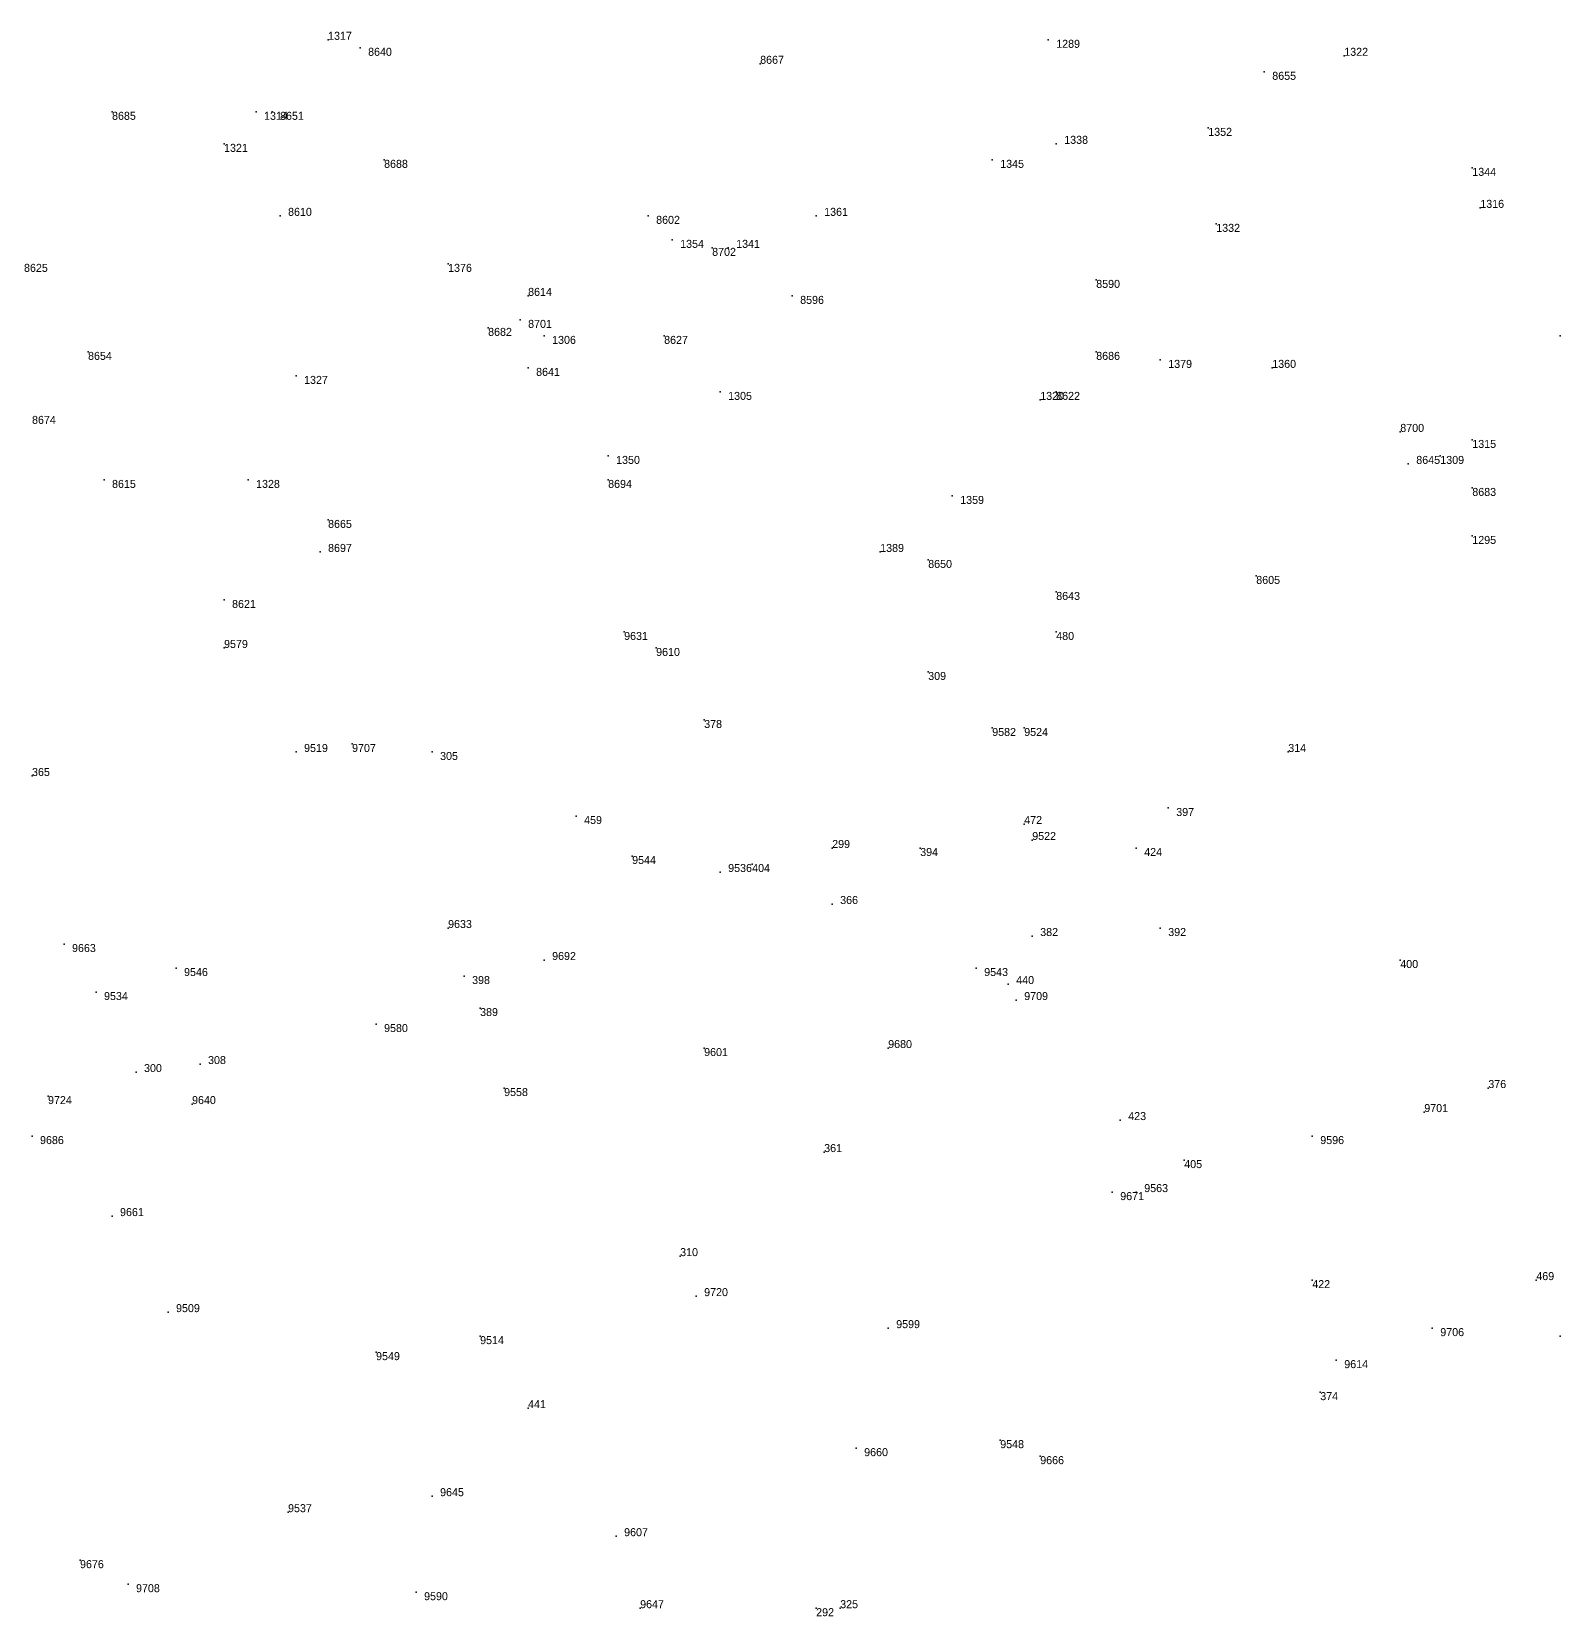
# Model space of a CAD drawing. Extents: x -0.07 to 1.1, y -0.07 to 1.1.
# Drawn here: x 0.315 to 0.506, y 0.128 to 0.326 of the extents above; entities that cross this region are included whole.
import ezdxf

# ---------------------------------------------------------------- set-up
doc = ezdxf.new("R2010")
doc.units = 0
for name, color, linetype in [('Facilities', 3, 'CONTINUOUS'), ('Normals', 1, 'CONTINUOUS'), ('Source_points', 5, 'CONTINUOUS'), ('Text', 3, 'CONTINUOUS')]:
    doc.layers.add(name, color=color, linetype=linetype)

msp = doc.modelspace()

# ---------------------------------------------------------------- linework, layer by layer
at = {"layer": 'Facilities', "color": 3}
for p in [(0.352, 0.325), (0.442, 0.325), (0.356, 0.324, 1), (0.479, 0.323), (0.406, 0.322, 1), (0.469, 0.321, 1), (0.325, 0.316, 1), (0.343, 0.316), (0.345, 0.316, 1), (0.462, 0.314), (0.339, 0.312), (0.443, 0.312), (0.359, 0.31, 1), (0.435, 0.31), (0.495, 0.309), (0.346, 0.303, 1), (0.392, 0.303, 1), (0.413, 0.303), (0.496, 0.304), (0.463, 0.302), (0.395, 0.3), (0.4, 0.299, 1), (0.402, 0.299), (0.367, 0.297), (0.448, 0.295, 1), (0.377, 0.293, 1), (0.41, 0.293, 1), (0.376, 0.29, 1), (0.372, 0.289, 1), (0.379, 0.288), (0.394, 0.288, 1), (0.506, 0.288, 1), (0.322, 0.286, 1), (0.448, 0.286, 1), (0.377, 0.284, 1), (0.456, 0.285), (0.47, 0.284), (0.348, 0.283), (0.401, 0.281), (0.441, 0.28), (0.443, 0.281, 1), (0.486, 0.276, 1), (0.495, 0.275), (0.387, 0.273), (0.487, 0.272, 1), (0.491, 0.273), (0.324, 0.27, 1), (0.342, 0.27), (0.387, 0.27, 1), (0.43, 0.268), (0.495, 0.269, 1), (0.352, 0.265, 1), (0.495, 0.263), (0.351, 0.261, 1), (0.421, 0.261), (0.427, 0.26, 1), (0.468, 0.258, 1), (0.443, 0.256, 1), (0.339, 0.255, 1), (0.389, 0.251, 1), (0.443, 0.251), (0.339, 0.249, 1), (0.393, 0.249, 1), (0.427, 0.246), (0.399, 0.24), (0.435, 0.239, 1), (0.439, 0.239, 1), (0.348, 0.236, 1), (0.355, 0.237, 1), (0.365, 0.236), (0.472, 0.236), (0.315, 0.233), (0.383, 0.228), (0.457, 0.229), (0.439, 0.227), (0.415, 0.224), (0.426, 0.224), (0.44, 0.225, 1), (0.453, 0.224), (0.39, 0.223, 1), (0.405, 0.222), (0.401, 0.221, 1), (0.415, 0.217), (0.367, 0.214, 1), (0.456, 0.214), (0.319, 0.212, 1), (0.44, 0.213), (0.379, 0.21, 1), (0.486, 0.21), (0.333, 0.209, 1), (0.369, 0.208), (0.433, 0.209, 1), (0.323, 0.206, 1), (0.437, 0.207), (0.371, 0.204), (0.438, 0.205, 1), (0.358, 0.202, 1), (0.399, 0.199, 1), (0.422, 0.199, 1), (0.336, 0.197), (0.328, 0.196), (0.317, 0.193, 1), (0.374, 0.194, 1), (0.497, 0.194), (0.335, 0.192, 1), (0.489, 0.191, 1), (0.451, 0.19), (0.315, 0.188, 1), (0.475, 0.188, 1), (0.414, 0.186), (0.459, 0.185), (0.45, 0.181, 1), (0.453, 0.181, 1), (0.325, 0.178, 1), (0.396, 0.173), (0.475, 0.17), (0.503, 0.17), (0.398, 0.168, 1), (0.332, 0.166, 1), (0.371, 0.163, 1), (0.422, 0.164, 1), (0.49, 0.164, 1), (0.506, 0.163), (0.358, 0.161, 1), (0.478, 0.16, 1), (0.476, 0.156), (0.377, 0.154), (0.418, 0.149, 1), (0.436, 0.15, 1), (0.441, 0.148, 1), (0.365, 0.143, 1), (0.347, 0.141, 1), (0.388, 0.138, 1), (0.321, 0.135, 1), (0.327, 0.132, 1), (0.363, 0.131, 1), (0.391, 0.129, 1), (0.413, 0.129), (0.416, 0.129)]:
    msp.add_point(p, dxfattribs=at)
at = {"layer": 'Normals', "color": 1}
for p, q in [((0.352, 0.325), (0.352, 0.325, 0.1)), ((0.442, 0.325), (0.442, 0.325, 0.1)), ((0.356, 0.324, 1), (0.356, 0.324, 1.1)), ((0.479, 0.323), (0.479, 0.323, 0.1)), ((0.406, 0.322, 1), (0.406, 0.322, 1.1)), ((0.469, 0.321, 1), (0.469, 0.321, 1.1)), ((0.325, 0.316, 1), (0.325, 0.316, 1.1)), ((0.343, 0.316), (0.343, 0.316, 0.1)), ((0.345, 0.316, 1), (0.345, 0.316, 1.1)), ((0.462, 0.314), (0.462, 0.314, 0.1)), ((0.339, 0.312), (0.339, 0.312, 0.1)), ((0.443, 0.312), (0.443, 0.312, 0.1)), ((0.359, 0.31, 1), (0.359, 0.31, 1.1)), ((0.435, 0.31), (0.435, 0.31, 0.1)), ((0.495, 0.309), (0.495, 0.309, 0.1)), ((0.346, 0.303, 1), (0.346, 0.303, 1.1)), ((0.392, 0.303, 1), (0.392, 0.303, 1.1)), ((0.413, 0.303), (0.413, 0.303, 0.1)), ((0.496, 0.304), (0.496, 0.304, 0.1)), ((0.463, 0.302), (0.463, 0.302, 0.1)), ((0.395, 0.3), (0.395, 0.3, 0.1)), ((0.4, 0.299, 1), (0.4, 0.299, 1.1)), ((0.402, 0.299), (0.402, 0.299, 0.1)), ((0.367, 0.297), (0.367, 0.297, 0.1)), ((0.448, 0.295, 1), (0.448, 0.295, 1.1)), ((0.377, 0.293, 1), (0.377, 0.293, 1.1)), ((0.41, 0.293, 1), (0.41, 0.293, 1.1)), ((0.376, 0.29, 1), (0.376, 0.29, 1.1)), ((0.372, 0.289, 1), (0.372, 0.289, 1.1)), ((0.379, 0.288), (0.379, 0.288, 0.1)), ((0.394, 0.288, 1), (0.394, 0.288, 1.1)), ((0.506, 0.288, 1), (0.506, 0.288, 1.1)), ((0.322, 0.286, 1), (0.322, 0.286, 1.1)), ((0.448, 0.286, 1), (0.448, 0.286, 1.1)), ((0.377, 0.284, 1), (0.377, 0.284, 1.1)), ((0.456, 0.285), (0.456, 0.285, 0.1)), ((0.47, 0.284), (0.47, 0.284, 0.1)), ((0.348, 0.283), (0.348, 0.283, 0.1)), ((0.401, 0.281), (0.401, 0.281, 0.1)), ((0.441, 0.28), (0.441, 0.28, 0.1)), ((0.443, 0.281, 1), (0.443, 0.281, 1.1)), ((0.486, 0.276, 1), (0.486, 0.276, 1.1)), ((0.495, 0.275), (0.495, 0.275, 0.1)), ((0.387, 0.273), (0.387, 0.273, 0.1)), ((0.487, 0.272, 1), (0.487, 0.272, 1.1)), ((0.491, 0.273), (0.491, 0.273, 0.1)), ((0.324, 0.27, 1), (0.324, 0.27, 1.1)), ((0.342, 0.27), (0.342, 0.27, 0.1)), ((0.387, 0.27, 1), (0.387, 0.27, 1.1)), ((0.43, 0.268), (0.43, 0.268, 0.1)), ((0.495, 0.269, 1), (0.495, 0.269, 1.1)), ((0.352, 0.265, 1), (0.352, 0.265, 1.1)), ((0.495, 0.263), (0.495, 0.263, 0.1)), ((0.351, 0.261, 1), (0.351, 0.261, 1.1)), ((0.421, 0.261), (0.421, 0.261, 0.1)), ((0.427, 0.26, 1), (0.427, 0.26, 1.1)), ((0.468, 0.258, 1), (0.468, 0.258, 1.1)), ((0.443, 0.256, 1), (0.443, 0.256, 1.1)), ((0.339, 0.255, 1), (0.339, 0.255, 1.1)), ((0.389, 0.251, 1), (0.389, 0.251, 1.1)), ((0.443, 0.251), (0.443, 0.251, 0.1)), ((0.339, 0.249, 1), (0.339, 0.249, 1.1)), ((0.393, 0.249, 1), (0.393, 0.249, 1.1)), ((0.427, 0.246), (0.427, 0.246, 0.1)), ((0.399, 0.24), (0.399, 0.24, 0.1)), ((0.435, 0.239, 1), (0.435, 0.239, 1.1)), ((0.439, 0.239, 1), (0.439, 0.239, 1.1)), ((0.348, 0.236, 1), (0.348, 0.236, 1.1)), ((0.355, 0.237, 1), (0.355, 0.237, 1.1)), ((0.365, 0.236), (0.365, 0.236, 0.1)), ((0.472, 0.236), (0.472, 0.236, 0.1)), ((0.315, 0.233), (0.315, 0.233, 0.1)), ((0.383, 0.228), (0.383, 0.228, 0.1)), ((0.457, 0.229), (0.457, 0.229, 0.1)), ((0.439, 0.227), (0.439, 0.227, 0.1)), ((0.415, 0.224), (0.415, 0.224, 0.1)), ((0.426, 0.224), (0.426, 0.224, 0.1)), ((0.44, 0.225, 1), (0.44, 0.225, 1.1)), ((0.453, 0.224), (0.453, 0.224, 0.1)), ((0.39, 0.223, 1), (0.39, 0.223, 1.1)), ((0.405, 0.222), (0.405, 0.222, 0.1)), ((0.401, 0.221, 1), (0.401, 0.221, 1.1)), ((0.415, 0.217), (0.415, 0.217, 0.1)), ((0.367, 0.214, 1), (0.367, 0.214, 1.1)), ((0.456, 0.214), (0.456, 0.214, 0.1)), ((0.319, 0.212, 1), (0.319, 0.212, 1.1)), ((0.44, 0.213), (0.44, 0.213, 0.1)), ((0.379, 0.21, 1), (0.379, 0.21, 1.1)), ((0.486, 0.21), (0.486, 0.21, 0.1)), ((0.333, 0.209, 1), (0.333, 0.209, 1.1)), ((0.369, 0.208), (0.369, 0.208, 0.1)), ((0.433, 0.209, 1), (0.433, 0.209, 1.1)), ((0.323, 0.206, 1), (0.323, 0.206, 1.1)), ((0.437, 0.207), (0.437, 0.207, 0.1)), ((0.371, 0.204), (0.371, 0.204, 0.1)), ((0.438, 0.205, 1), (0.438, 0.205, 1.1)), ((0.358, 0.202, 1), (0.358, 0.202, 1.1)), ((0.399, 0.199, 1), (0.399, 0.199, 1.1)), ((0.422, 0.199, 1), (0.422, 0.199, 1.1)), ((0.336, 0.197), (0.336, 0.197, 0.1)), ((0.328, 0.196), (0.328, 0.196, 0.1)), ((0.317, 0.193, 1), (0.317, 0.193, 1.1)), ((0.374, 0.194, 1), (0.374, 0.194, 1.1)), ((0.497, 0.194), (0.497, 0.194, 0.1)), ((0.335, 0.192, 1), (0.335, 0.192, 1.1)), ((0.489, 0.191, 1), (0.489, 0.191, 1.1)), ((0.451, 0.19), (0.451, 0.19, 0.1)), ((0.315, 0.188, 1), (0.315, 0.188, 1.1)), ((0.475, 0.188, 1), (0.475, 0.188, 1.1)), ((0.414, 0.186), (0.414, 0.186, 0.1)), ((0.459, 0.185), (0.459, 0.185, 0.1)), ((0.45, 0.181, 1), (0.45, 0.181, 1.1)), ((0.453, 0.181, 1), (0.453, 0.181, 1.1)), ((0.325, 0.178, 1), (0.325, 0.178, 1.1)), ((0.396, 0.173), (0.396, 0.173, 0.1)), ((0.475, 0.17), (0.475, 0.17, 0.1)), ((0.503, 0.17), (0.503, 0.17, 0.1)), ((0.398, 0.168, 1), (0.398, 0.168, 1.1)), ((0.332, 0.166, 1), (0.332, 0.166, 1.1)), ((0.371, 0.163, 1), (0.371, 0.163, 1.1)), ((0.422, 0.164, 1), (0.422, 0.164, 1.1)), ((0.49, 0.164, 1), (0.49, 0.164, 1.1)), ((0.506, 0.163), (0.506, 0.163, 0.1)), ((0.358, 0.161, 1), (0.358, 0.161, 1.1)), ((0.478, 0.16, 1), (0.478, 0.16, 1.1)), ((0.476, 0.156), (0.476, 0.156, 0.1)), ((0.377, 0.154), (0.377, 0.154, 0.1)), ((0.418, 0.149, 1), (0.418, 0.149, 1.1)), ((0.436, 0.15, 1), (0.436, 0.15, 1.1)), ((0.441, 0.148, 1), (0.441, 0.148, 1.1)), ((0.365, 0.143, 1), (0.365, 0.143, 1.1)), ((0.347, 0.141, 1), (0.347, 0.141, 1.1)), ((0.388, 0.138, 1), (0.388, 0.138, 1.1)), ((0.321, 0.135, 1), (0.321, 0.135, 1.1)), ((0.327, 0.132, 1), (0.327, 0.132, 1.1)), ((0.363, 0.131, 1), (0.363, 0.131, 1.1)), ((0.391, 0.129, 1), (0.391, 0.129, 1.1)), ((0.413, 0.129), (0.413, 0.129, 0.1)), ((0.416, 0.129), (0.416, 0.129, 0.1))]:
    msp.add_line(p, q, dxfattribs=at)
at = {"layer": 'Source_points', "color": 5}
for p in [(0.352, 0.325), (0.442, 0.325), (0.356, 0.324, 1), (0.479, 0.323), (0.406, 0.322, 1), (0.469, 0.321, 1), (0.325, 0.316, 1), (0.343, 0.316), (0.345, 0.316, 1), (0.462, 0.314), (0.339, 0.312), (0.443, 0.312), (0.359, 0.31, 1), (0.435, 0.31), (0.495, 0.309), (0.346, 0.303, 1), (0.392, 0.303, 1), (0.413, 0.303), (0.496, 0.304), (0.463, 0.302), (0.395, 0.3), (0.4, 0.299, 1), (0.402, 0.299), (0.367, 0.297), (0.448, 0.295, 1), (0.377, 0.293, 1), (0.41, 0.293, 1), (0.376, 0.29, 1), (0.372, 0.289, 1), (0.379, 0.288), (0.394, 0.288, 1), (0.506, 0.288, 1), (0.322, 0.286, 1), (0.448, 0.286, 1), (0.377, 0.284, 1), (0.456, 0.285), (0.47, 0.284), (0.348, 0.283), (0.401, 0.281), (0.441, 0.28), (0.443, 0.281, 1), (0.486, 0.276, 1), (0.495, 0.275), (0.387, 0.273), (0.487, 0.272, 1), (0.491, 0.273), (0.324, 0.27, 1), (0.342, 0.27), (0.387, 0.27, 1), (0.43, 0.268), (0.495, 0.269, 1), (0.352, 0.265, 1), (0.495, 0.263), (0.351, 0.261, 1), (0.421, 0.261), (0.427, 0.26, 1), (0.468, 0.258, 1), (0.443, 0.256, 1), (0.339, 0.255, 1), (0.389, 0.251, 1), (0.443, 0.251), (0.339, 0.249, 1), (0.393, 0.249, 1), (0.427, 0.246), (0.399, 0.24), (0.435, 0.239, 1), (0.439, 0.239, 1), (0.348, 0.236, 1), (0.355, 0.237, 1), (0.365, 0.236), (0.472, 0.236), (0.315, 0.233), (0.383, 0.228), (0.457, 0.229), (0.439, 0.227), (0.415, 0.224), (0.426, 0.224), (0.44, 0.225, 1), (0.453, 0.224), (0.39, 0.223, 1), (0.405, 0.222), (0.401, 0.221, 1), (0.415, 0.217), (0.367, 0.214, 1), (0.456, 0.214), (0.319, 0.212, 1), (0.44, 0.213), (0.379, 0.21, 1), (0.486, 0.21), (0.333, 0.209, 1), (0.369, 0.208), (0.433, 0.209, 1), (0.323, 0.206, 1), (0.437, 0.207), (0.371, 0.204), (0.438, 0.205, 1), (0.358, 0.202, 1), (0.399, 0.199, 1), (0.422, 0.199, 1), (0.336, 0.197), (0.328, 0.196), (0.317, 0.193, 1), (0.374, 0.194, 1), (0.497, 0.194), (0.335, 0.192, 1), (0.489, 0.191, 1), (0.451, 0.19), (0.315, 0.188, 1), (0.475, 0.188, 1), (0.414, 0.186), (0.459, 0.185), (0.45, 0.181, 1), (0.453, 0.181, 1), (0.325, 0.178, 1), (0.396, 0.173), (0.475, 0.17), (0.503, 0.17), (0.398, 0.168, 1), (0.332, 0.166, 1), (0.371, 0.163, 1), (0.422, 0.164, 1), (0.49, 0.164, 1), (0.506, 0.163), (0.358, 0.161, 1), (0.478, 0.16, 1), (0.476, 0.156), (0.377, 0.154), (0.418, 0.149, 1), (0.436, 0.15, 1), (0.441, 0.148, 1), (0.365, 0.143, 1), (0.347, 0.141, 1), (0.388, 0.138, 1), (0.321, 0.135, 1), (0.327, 0.132, 1), (0.363, 0.131, 1), (0.391, 0.129, 1), (0.413, 0.129), (0.416, 0.129)]:
    msp.add_point(p, dxfattribs=at)

# ---------------------------------------------------------------- texts
at = {"layer": 'Text', "color": 3}
for s, p in [('1317', (0.352, 0.325)), ('1289', (0.443, 0.324)), ('8640', (0.357, 0.323, 1)), ('8667', (0.406, 0.322, 1)), ('1322', (0.479, 0.323)), ('8655', (0.47, 0.32, 1)), ('8685', (0.325, 0.315, 1)), ('1314', (0.344, 0.315)), ('8651', (0.346, 0.315, 1)), ('1338', (0.444, 0.312)), ('1352', (0.462, 0.313)), ('1321', (0.339, 0.311)), ('8688', (0.359, 0.309, 1)), ('1345', (0.436, 0.309)), ('1344', (0.495, 0.308)), ('1316', (0.496, 0.304)), ('8610', (0.347, 0.303, 1)), ('8602', (0.393, 0.302, 1)), ('1361', (0.414, 0.303)), ('1332', (0.463, 0.301)), ('1354', (0.396, 0.299)), ('1341', (0.403, 0.299)), ('8702', (0.4, 0.298, 1)), ('8625', (0.314, 0.296, 1)), ('1376', (0.367, 0.296)), ('8614', (0.377, 0.293, 1)), ('8590', (0.448, 0.294, 1)), ('8596', (0.411, 0.292, 1)), ('8701', (0.377, 0.289, 1)), ('8682', (0.372, 0.288, 1)), ('1306', (0.38, 0.287)), ('8627', (0.394, 0.287, 1)), ('8654', (0.322, 0.285, 1)), ('8686', (0.448, 0.285, 1)), ('8641', (0.378, 0.283, 1)), ('1379', (0.457, 0.284)), ('1360', (0.47, 0.284)), ('1327', (0.349, 0.282)), ('1305', (0.402, 0.28)), ('1320', (0.441, 0.28)), ('8622', (0.443, 0.28, 1)), ('8674', (0.315, 0.277, 1)), ('8700', (0.486, 0.276, 1)), ('1315', (0.495, 0.274)), ('1350', (0.388, 0.272)), ('8645', (0.488, 0.272, 1)), ('1309', (0.491, 0.272)), ('8615', (0.325, 0.269, 1)), ('1328', (0.343, 0.269)), ('8694', (0.387, 0.269, 1)), ('1359', (0.431, 0.267)), ('8683', (0.495, 0.268, 1)), ('8665', (0.352, 0.264, 1)), ('8697', (0.352, 0.261, 1)), ('1389', (0.421, 0.261)), ('1295', (0.495, 0.262)), ('8650', (0.427, 0.259, 1)), ('8605', (0.468, 0.257, 1)), ('8643', (0.443, 0.255, 1)), ('8621', (0.34, 0.254, 1)), ('9579', (0.339, 0.249, 1)), ('9631', (0.389, 0.25, 1)), ('480', (0.443, 0.25)), ('9610', (0.393, 0.248, 1)), ('309', (0.427, 0.245)), ('378', (0.399, 0.239)), ('9582', (0.435, 0.238, 1)), ('9524', (0.439, 0.238, 1)), ('9519', (0.349, 0.236, 1)), ('9707', (0.355, 0.236, 1)), ('305', (0.366, 0.235)), ('314', (0.472, 0.236)), ('365', (0.315, 0.233)), ('459', (0.384, 0.227)), ('472', (0.439, 0.227)), ('397', (0.458, 0.228)), ('9522', (0.44, 0.225, 1)), ('299', (0.415, 0.224)), ('394', (0.426, 0.223)), ('424', (0.454, 0.223)), ('9544', (0.39, 0.222, 1)), ('9536', (0.402, 0.221, 1)), ('404', (0.405, 0.221)), ('366', (0.416, 0.217)), ('9633', (0.367, 0.214, 1)), ('382', (0.441, 0.213)), ('392', (0.457, 0.213)), ('9663', (0.32, 0.211, 1)), ('9692', (0.38, 0.21, 1)), ('400', (0.486, 0.209)), ('9546', (0.334, 0.208, 1)), ('398', (0.37, 0.207)), ('9543', (0.434, 0.208, 1)), ('440', (0.438, 0.207)), ('9534', (0.324, 0.205, 1)), ('9709', (0.439, 0.205, 1)), ('389', (0.371, 0.203)), ('9580', (0.359, 0.201, 1)), ('9680', (0.422, 0.199, 1)), ('9601', (0.399, 0.198, 1)), ('300', (0.329, 0.196)), ('308', (0.337, 0.197)), ('376', (0.497, 0.194)), ('9724', (0.317, 0.192, 1)), ('9640', (0.335, 0.192, 1)), ('9558', (0.374, 0.193, 1)), ('423', (0.452, 0.19)), ('9701', (0.489, 0.191, 1)), ('9686', (0.316, 0.187, 1)), ('361', (0.414, 0.186)), ('9596', (0.476, 0.187, 1)), ('405', (0.459, 0.184)), ('9671', (0.451, 0.18, 1)), ('9563', (0.454, 0.181, 1)), ('9661', (0.326, 0.178, 1)), ('310', (0.396, 0.173)), ('469', (0.503, 0.17)), ('9720', (0.399, 0.168, 1)), ('422', (0.475, 0.169)), ('9509', (0.333, 0.166, 1)), ('9599', (0.423, 0.164, 1)), ('9514', (0.371, 0.162, 1)), ('9706', (0.491, 0.163, 1)), ('9549', (0.358, 0.16, 1)), ('9614', (0.479, 0.159, 1)), ('441', (0.377, 0.154)), ('374', (0.476, 0.155)), ('9660', (0.419, 0.148, 1)), ('9548', (0.436, 0.149, 1)), ('9666', (0.441, 0.147, 1)), ('9645', (0.366, 0.143, 1)), ('9537', (0.347, 0.141, 1)), ('9607', (0.389, 0.138, 1)), ('9676', (0.321, 0.134, 1)), ('9708', (0.328, 0.131, 1)), ('9590', (0.364, 0.13, 1)), ('9647', (0.391, 0.129, 1)), ('292', (0.413, 0.128)), ('325', (0.416, 0.129))]:
    msp.add_text(s, height=0.001, dxfattribs=at).set_placement(p)

doc.saveas('drawing.dxf')
